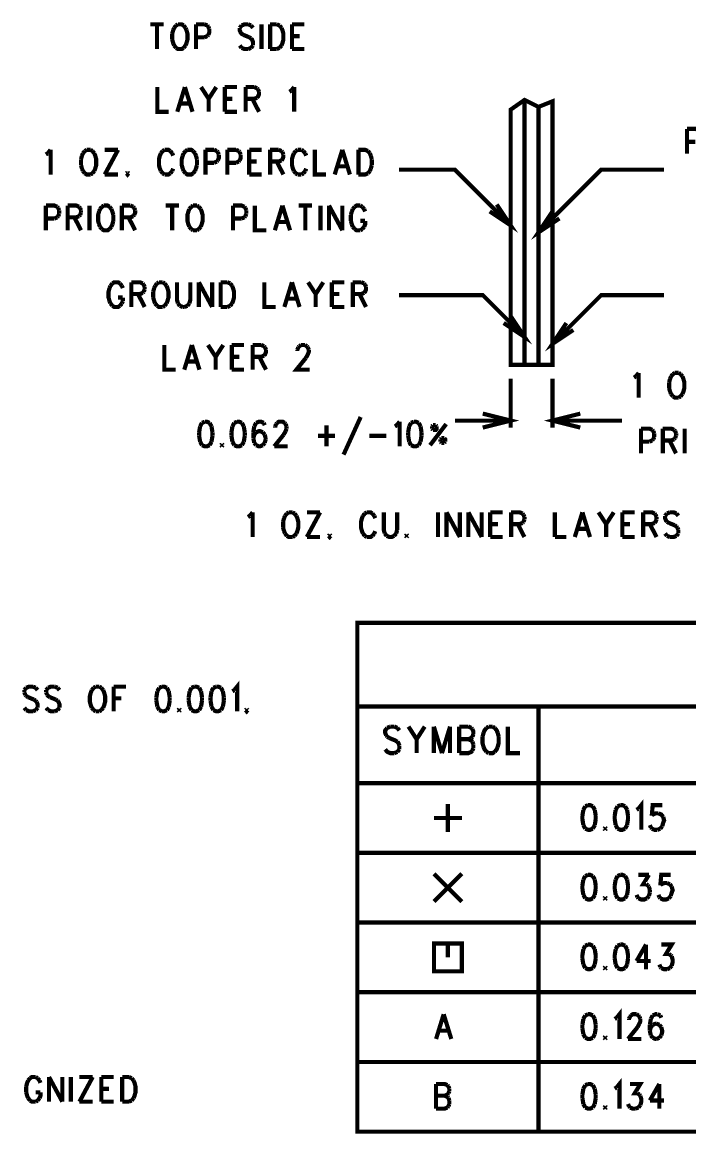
# Model space of a CAD drawing. Extents: x 7.3 to 17.03, y 4.75 to 9.82.
# Drawn here: x 12.173 to 14.568, y 5.292 to 9.279 of the extents above; entities that cross this region are included whole.
import ezdxf

# ---------------------------------------------------------------- set-up
doc = ezdxf.new("R2010")
doc.units = 0
doc.layers.add('DD_PHO', color=6, linetype='CONTINUOUS')

msp = doc.modelspace()

# ---------------------------------------------------------------- linework, layer by layer
at = {"layer": 'DD_PHO', "const_width": 0.015}
for points in [[(12.6325, 9.27109), (12.68022, 9.27109)], [(12.65636, 9.27109), (12.65636, 9.1825)], [(12.71431, 9.25), (12.7109, 9.23734)], [(12.71772, 9.25843), (12.71431, 9.25)], [(12.72454, 9.26687), (12.71772, 9.25843)], [(12.73136, 9.27109), (12.72454, 9.26687)], [(12.75181, 9.26687), (12.745, 9.27109), (12.73136, 9.27109)], [(12.75863, 9.25843), (12.75181, 9.26687)], [(12.76204, 9.25), (12.75863, 9.25843)], [(12.76204, 9.20359), (12.76545, 9.21625), (12.76545, 9.23734), (12.76204, 9.25)], [(12.79613, 9.27109), (12.79613, 9.1825)], [(12.79613, 9.27109), (12.82681, 9.27109)], [(12.82681, 9.27109), (12.83704, 9.26687)], [(12.83704, 9.26687), (12.84045, 9.26265)], [(12.84045, 9.26265), (12.84386, 9.25421)], [(12.84386, 9.25421), (12.84386, 9.24156), (12.84045, 9.23312)], [(12.95977, 9.26687), (12.95295, 9.25843)], [(12.95295, 9.25843), (12.95295, 9.25), (12.95636, 9.24156), (12.95977, 9.23734), (12.96659, 9.23312)], [(12.98363, 9.27109), (12.97, 9.27109), (12.95977, 9.26687)], [(12.99386, 9.26687), (12.98363, 9.27109)], [(13.00068, 9.25843), (12.99386, 9.26687)], [(13.03136, 9.27109), (13.03136, 9.1825)], [(13.06204, 9.27109), (13.06204, 9.1825)], [(13.06204, 9.27109), (13.0859, 9.27109)], [(13.0859, 9.27109), (13.09613, 9.26687)], [(13.09613, 9.26687), (13.10295, 9.25843)], [(13.10295, 9.25843), (13.10636, 9.25), (13.10977, 9.23734), (13.10977, 9.21625), (13.10636, 9.20359), (13.10295, 9.19515)], [(13.14045, 9.27109), (13.14045, 9.1825)], [(13.14045, 9.27109), (13.18477, 9.27109)], [(12.7109, 9.23734), (12.7109, 9.21625)], [(12.7109, 9.21625), (12.71431, 9.20359)], [(12.71431, 9.20359), (12.71772, 9.19515)], [(12.75863, 9.19515), (12.76204, 9.20359)], [(12.82681, 9.22468), (12.79613, 9.22468)], [(12.83704, 9.2289), (12.82681, 9.22468)], [(12.84045, 9.23312), (12.83704, 9.2289)], [(12.96659, 9.23312), (12.98704, 9.22468)], [(12.98704, 9.22468), (12.99386, 9.22046)], [(12.99386, 9.22046), (12.99727, 9.21625), (13.00068, 9.20781), (13.00068, 9.19515)], [(13.14045, 9.2289), (13.16772, 9.2289)], [(12.71772, 9.19515), (12.72454, 9.18671)], [(12.72454, 9.18671), (12.73136, 9.1825), (12.745, 9.1825), (12.75181, 9.18671)], [(12.75181, 9.18671), (12.75863, 9.19515)], [(12.95977, 9.18671), (12.95295, 9.19515)], [(12.98363, 9.1825), (12.97, 9.1825), (12.95977, 9.18671)], [(12.99386, 9.18671), (12.98363, 9.1825)], [(13.00068, 9.19515), (12.99386, 9.18671)], [(13.0859, 9.1825), (13.06204, 9.1825)], [(13.09613, 9.18671), (13.0859, 9.1825)], [(13.10295, 9.19515), (13.09613, 9.18671)], [(13.14045, 9.1825), (13.18477, 9.1825)], [(12.6575, 9.04609), (12.6575, 8.9575), (12.6984, 8.9575)], [(12.75636, 9.04609), (12.72909, 8.9575)], [(12.75636, 9.04609), (12.78363, 8.9575)], [(12.81431, 9.04609), (12.84159, 9.0039)], [(12.86886, 9.04609), (12.84159, 9.0039)], [(12.89954, 9.04609), (12.89954, 8.9575)], [(12.89954, 9.04609), (12.94386, 9.04609)], [(12.97454, 9.04609), (12.97454, 8.9575)], [(12.97454, 9.04609), (13.00522, 9.04609)], [(13.00522, 9.04609), (13.01545, 9.04187)], [(13.01545, 9.04187), (13.01886, 9.03765)], [(13.13818, 9.03343), (13.1484, 9.04609)], [(13.1484, 9.04609), (13.1484, 8.9575)], [(12.84159, 9.0039), (12.84159, 8.9575)], [(12.89954, 9.0039), (12.92681, 9.0039)], [(13.00522, 9.0039), (12.97454, 9.0039)], [(12.9984, 9.0039), (13.02227, 8.9575)], [(13.01545, 9.00812), (13.00522, 9.0039)], [(13.02227, 9.02921), (13.02227, 9.02078), (13.01886, 9.01234), (13.01545, 9.00812)], [(13.01886, 9.03765), (13.02227, 9.02921)], [(13.13136, 9.02921), (13.13818, 9.03343)], [(13.925, 8.05), (13.925, 8.965), (13.975, 9), (14.025, 8.975), (14.075, 8.995), (14.075, 8.05), (13.925, 8.05)], [(12.73931, 8.98703), (12.7734, 8.98703)], [(13.975, 9), (13.975, 8.05)], [(14.025, 8.975), (14.025, 8.05)], [(12.89954, 8.9575), (12.94386, 8.9575)], [(14.5575, 8.89609), (14.5575, 8.8075)], [(14.5575, 8.89609), (14.58818, 8.89609), (14.5984, 8.89187)], [(14.58818, 8.84968), (14.5575, 8.84968)], [(12.2575, 8.80421), (12.26431, 8.80843)], [(12.26431, 8.80843), (12.27454, 8.82109)], [(12.27454, 8.82109), (12.27454, 8.7325)], [(12.39045, 8.80843), (12.38704, 8.8)], [(12.39727, 8.81687), (12.39045, 8.80843)], [(12.40409, 8.82109), (12.39727, 8.81687)], [(12.41772, 8.82109), (12.40409, 8.82109)], [(12.42454, 8.81687), (12.41772, 8.82109)], [(12.43136, 8.80843), (12.42454, 8.81687)], [(12.43136, 8.74515), (12.43477, 8.75359), (12.43818, 8.76625), (12.43818, 8.78734), (12.43477, 8.8), (12.43136, 8.80843)], [(12.51659, 8.82109), (12.46886, 8.7325)], [(12.46886, 8.82109), (12.51659, 8.82109)], [(12.67, 8.80843), (12.66659, 8.8), (12.66318, 8.78734), (12.66318, 8.76625), (12.66659, 8.75359), (12.67, 8.74515)], [(12.67681, 8.81687), (12.67, 8.80843)], [(12.68363, 8.82109), (12.67681, 8.81687)], [(12.70409, 8.81687), (12.69727, 8.82109), (12.68363, 8.82109)], [(12.7109, 8.80843), (12.70409, 8.81687)], [(12.71431, 8.8), (12.7109, 8.80843)], [(12.75181, 8.80843), (12.7484, 8.8)], [(12.75863, 8.81687), (12.75181, 8.80843)], [(12.76545, 8.82109), (12.75863, 8.81687)], [(12.7859, 8.81687), (12.77909, 8.82109), (12.76545, 8.82109)], [(12.79272, 8.80843), (12.7859, 8.81687)], [(12.79613, 8.8), (12.79272, 8.80843)], [(12.83022, 8.82109), (12.83022, 8.7325)], [(12.83022, 8.82109), (12.8609, 8.82109)], [(12.8609, 8.82109), (12.87113, 8.81687)], [(12.87113, 8.81687), (12.87454, 8.81265)], [(12.87454, 8.81265), (12.87795, 8.80421)], [(12.87795, 8.80421), (12.87795, 8.79156), (12.87454, 8.78312)], [(12.90863, 8.82109), (12.90863, 8.7325)], [(12.90863, 8.82109), (12.93931, 8.82109)], [(12.93931, 8.82109), (12.94954, 8.81687)], [(12.94954, 8.81687), (12.95295, 8.81265)], [(12.95295, 8.81265), (12.95636, 8.80421)], [(12.95636, 8.80421), (12.95636, 8.79156), (12.95295, 8.78312)], [(12.98704, 8.82109), (12.98704, 8.7325)], [(12.98704, 8.82109), (13.03136, 8.82109)], [(13.06204, 8.82109), (13.06204, 8.7325)], [(13.06204, 8.82109), (13.09272, 8.82109)], [(13.09272, 8.82109), (13.10295, 8.81687)], [(13.10295, 8.81687), (13.10636, 8.81265)], [(13.10977, 8.80421), (13.10977, 8.79578), (13.10636, 8.78734), (13.10295, 8.78312)], [(13.10636, 8.81265), (13.10977, 8.80421)], [(13.14727, 8.80843), (13.14386, 8.8), (13.14045, 8.78734), (13.14045, 8.76625), (13.14386, 8.75359), (13.14727, 8.74515)], [(13.15409, 8.81687), (13.14727, 8.80843)], [(13.1609, 8.82109), (13.15409, 8.81687)], [(13.17454, 8.82109), (13.1609, 8.82109)], [(13.18136, 8.81687), (13.17454, 8.82109)], [(13.18818, 8.80843), (13.18136, 8.81687)], [(13.19159, 8.8), (13.18818, 8.80843)], [(13.22227, 8.82109), (13.22227, 8.7325), (13.26318, 8.7325)], [(13.32113, 8.82109), (13.29386, 8.7325)], [(13.32113, 8.82109), (13.3484, 8.7325)], [(13.37909, 8.82109), (13.37909, 8.7325)], [(13.37909, 8.82109), (13.40295, 8.82109), (13.41318, 8.81687)], [(13.41318, 8.81687), (13.42, 8.80843)], [(13.42, 8.80843), (13.4234, 8.8)], [(12.38704, 8.8), (12.38363, 8.78734)], [(12.38363, 8.78734), (12.38363, 8.76625)], [(12.38363, 8.76625), (12.38704, 8.75359)], [(12.7484, 8.8), (12.745, 8.78734), (12.745, 8.76625), (12.7484, 8.75359)], [(12.79954, 8.78734), (12.79613, 8.8)], [(12.79613, 8.75359), (12.79954, 8.76625)], [(12.79954, 8.76625), (12.79954, 8.78734)], [(12.8609, 8.77468), (12.83022, 8.77468)], [(12.87113, 8.7789), (12.8609, 8.77468)], [(12.87454, 8.78312), (12.87113, 8.7789)], [(12.93931, 8.77468), (12.90863, 8.77468)], [(12.94954, 8.7789), (12.93931, 8.77468)], [(12.95295, 8.78312), (12.94954, 8.7789)], [(12.98704, 8.7789), (13.01431, 8.7789)], [(13.09272, 8.7789), (13.06204, 8.7789)], [(13.0859, 8.7789), (13.10977, 8.7325)], [(13.10295, 8.78312), (13.09272, 8.7789)], [(13.30409, 8.76203), (13.33818, 8.76203)], [(13.4234, 8.8), (13.42681, 8.78734)], [(13.42681, 8.76625), (13.4234, 8.75359)], [(13.42681, 8.78734), (13.42681, 8.76625)], [(12.38704, 8.75359), (12.39045, 8.74515)], [(12.39045, 8.74515), (12.39727, 8.73671)], [(12.39727, 8.73671), (12.40409, 8.7325), (12.41772, 8.7325)], [(12.41772, 8.7325), (12.42454, 8.73671)], [(12.42454, 8.73671), (12.43136, 8.74515)], [(12.46886, 8.7325), (12.51659, 8.7325)], [(12.55068, 8.74093), (12.54727, 8.73671)], [(12.54727, 8.73671), (12.55068, 8.7325), (12.55409, 8.73671)], [(12.55409, 8.73671), (12.55068, 8.74093)], [(12.67, 8.74515), (12.67681, 8.73671)], [(12.67681, 8.73671), (12.68363, 8.7325)], [(12.68363, 8.7325), (12.69727, 8.7325), (12.70409, 8.73671)], [(12.70409, 8.73671), (12.7109, 8.74515)], [(12.7109, 8.74515), (12.71431, 8.75359)], [(12.7484, 8.75359), (12.75181, 8.74515)], [(12.75181, 8.74515), (12.75863, 8.73671)], [(12.75863, 8.73671), (12.76545, 8.7325), (12.77909, 8.7325), (12.7859, 8.73671)], [(12.7859, 8.73671), (12.79272, 8.74515)], [(12.79272, 8.74515), (12.79613, 8.75359)], [(12.98704, 8.7325), (13.03136, 8.7325)], [(13.14727, 8.74515), (13.15409, 8.73671)], [(13.15409, 8.73671), (13.1609, 8.7325)], [(13.1609, 8.7325), (13.17454, 8.7325)], [(13.17454, 8.7325), (13.18136, 8.73671)], [(13.18136, 8.73671), (13.18818, 8.74515)], [(13.18818, 8.74515), (13.19159, 8.75359)], [(13.41318, 8.73671), (13.40295, 8.7325), (13.37909, 8.7325)], [(13.42, 8.74515), (13.41318, 8.73671)], [(13.4234, 8.75359), (13.42, 8.74515)], [(13.525, 8.75), (13.725, 8.75), (13.925, 8.55)], [(14.475, 8.75), (14.25, 8.75), (14.025, 8.525)], [(12.2575, 8.62109), (12.2575, 8.5325)], [(12.2575, 8.62109), (12.28818, 8.62109), (12.2984, 8.61687)], [(12.2984, 8.61687), (12.30181, 8.61265)], [(12.30181, 8.61265), (12.30522, 8.60421)], [(12.30522, 8.60421), (12.30522, 8.59156)], [(12.3359, 8.62109), (12.3359, 8.5325)], [(12.3359, 8.62109), (12.36659, 8.62109), (12.37681, 8.61687)], [(12.37681, 8.61687), (12.38022, 8.61265)], [(12.38022, 8.61265), (12.38363, 8.60421)], [(12.38363, 8.60421), (12.38363, 8.59578)], [(12.41431, 8.62109), (12.41431, 8.5325)], [(12.45181, 8.60843), (12.4484, 8.6)], [(12.45863, 8.61687), (12.45181, 8.60843)], [(12.46545, 8.62109), (12.45863, 8.61687)], [(12.4859, 8.61687), (12.47909, 8.62109), (12.46545, 8.62109)], [(12.49272, 8.60843), (12.4859, 8.61687)], [(12.49613, 8.6), (12.49272, 8.60843)], [(12.53022, 8.62109), (12.53022, 8.5325)], [(12.53022, 8.62109), (12.5609, 8.62109)], [(12.5609, 8.62109), (12.57113, 8.61687)], [(12.57113, 8.61687), (12.57454, 8.61265)], [(12.57454, 8.61265), (12.57795, 8.60421)], [(12.57795, 8.60421), (12.57795, 8.59578), (12.57454, 8.58734)], [(12.68704, 8.62109), (12.73477, 8.62109)], [(12.7109, 8.62109), (12.7109, 8.5325)], [(12.77227, 8.60843), (12.76886, 8.6), (12.76545, 8.58734), (12.76545, 8.56625), (12.76886, 8.55359), (12.77227, 8.54515)], [(12.77909, 8.61687), (12.77227, 8.60843)], [(12.7859, 8.62109), (12.77909, 8.61687)], [(12.79954, 8.62109), (12.7859, 8.62109)], [(12.80636, 8.61687), (12.79954, 8.62109)], [(12.81318, 8.60843), (12.80636, 8.61687)], [(12.81318, 8.54515), (12.81659, 8.55359), (12.82, 8.56625), (12.82, 8.58734), (12.81659, 8.6), (12.81318, 8.60843)], [(12.92909, 8.62109), (12.92909, 8.5325)], [(12.92909, 8.62109), (12.95977, 8.62109), (12.97, 8.61687)], [(12.97, 8.61687), (12.9734, 8.61265)], [(12.9734, 8.61265), (12.97681, 8.60421)], [(12.97681, 8.60421), (12.97681, 8.59156)], [(13.0075, 8.62109), (13.0075, 8.5325), (13.0484, 8.5325)], [(13.10636, 8.62109), (13.07909, 8.5325)], [(13.10636, 8.62109), (13.13363, 8.5325)], [(13.16431, 8.62109), (13.21204, 8.62109)], [(13.18818, 8.62109), (13.18818, 8.5325)], [(13.24272, 8.62109), (13.24272, 8.5325)], [(13.2734, 8.62109), (13.2734, 8.5325)], [(13.2734, 8.62109), (13.32113, 8.5325)], [(13.32113, 8.62109), (13.32113, 8.5325)], [(13.35863, 8.60843), (13.35522, 8.6)], [(13.36545, 8.61687), (13.35863, 8.60843)], [(13.3859, 8.62109), (13.37227, 8.62109), (13.36545, 8.61687)], [(13.39272, 8.61687), (13.3859, 8.62109)], [(13.39954, 8.60843), (13.39272, 8.61687)], [(13.40295, 8.6), (13.39954, 8.60843)], [(13.875, 8.625), (13.925, 8.55), (13.85, 8.6)], [(12.28818, 8.57468), (12.2575, 8.57468)], [(12.2984, 8.5789), (12.28818, 8.57468)], [(12.30181, 8.58312), (12.2984, 8.5789)], [(12.30522, 8.59156), (12.30181, 8.58312)], [(12.36659, 8.5789), (12.3359, 8.5789)], [(12.35977, 8.5789), (12.38363, 8.5325)], [(12.37681, 8.58312), (12.36659, 8.5789)], [(12.38022, 8.58734), (12.37681, 8.58312)], [(12.38363, 8.59578), (12.38022, 8.58734)], [(12.4484, 8.6), (12.445, 8.58734), (12.445, 8.56625), (12.4484, 8.55359)], [(12.49954, 8.58734), (12.49613, 8.6)], [(12.49613, 8.55359), (12.49954, 8.56625)], [(12.49954, 8.56625), (12.49954, 8.58734)], [(12.5609, 8.5789), (12.53022, 8.5789)], [(12.55409, 8.5789), (12.57795, 8.5325)], [(12.57113, 8.58312), (12.5609, 8.5789)], [(12.57454, 8.58734), (12.57113, 8.58312)], [(12.95977, 8.57468), (12.92909, 8.57468)], [(12.97, 8.5789), (12.95977, 8.57468)], [(12.9734, 8.58312), (12.97, 8.5789)], [(12.97681, 8.59156), (12.9734, 8.58312)], [(13.35522, 8.6), (13.35181, 8.58734)], [(13.35181, 8.58734), (13.35181, 8.56625)], [(13.35181, 8.56625), (13.35522, 8.55359)], [(13.3859, 8.56625), (13.40295, 8.56625)], [(13.39954, 8.54515), (13.40295, 8.55359), (13.40295, 8.56625)], [(14.075, 8.6), (14.025, 8.525), (14.1, 8.575)], [(12.4484, 8.55359), (12.45181, 8.54515)], [(12.45181, 8.54515), (12.45863, 8.53671)], [(12.45863, 8.53671), (12.46545, 8.5325), (12.47909, 8.5325), (12.4859, 8.53671)], [(12.4859, 8.53671), (12.49272, 8.54515)], [(12.49272, 8.54515), (12.49613, 8.55359)], [(12.77227, 8.54515), (12.77909, 8.53671)], [(12.77909, 8.53671), (12.7859, 8.5325)], [(12.7859, 8.5325), (12.79954, 8.5325)], [(12.79954, 8.5325), (12.80636, 8.53671)], [(12.80636, 8.53671), (12.81318, 8.54515)], [(13.08931, 8.56203), (13.1234, 8.56203)], [(13.35522, 8.55359), (13.35863, 8.54515)], [(13.35863, 8.54515), (13.36545, 8.53671)], [(13.36545, 8.53671), (13.37227, 8.5325), (13.3859, 8.5325)], [(13.3859, 8.5325), (13.39272, 8.53671)], [(13.39272, 8.53671), (13.39954, 8.54515)], [(12.4859, 8.325), (12.4825, 8.31234), (12.4825, 8.29125), (12.4859, 8.27859)], [(12.48931, 8.33343), (12.4859, 8.325)], [(12.49613, 8.34187), (12.48931, 8.33343)], [(12.5234, 8.34187), (12.51659, 8.34609), (12.50295, 8.34609), (12.49613, 8.34187)], [(12.53022, 8.33343), (12.5234, 8.34187)], [(12.53363, 8.325), (12.53022, 8.33343)], [(12.56431, 8.34609), (12.56431, 8.2575)], [(12.56431, 8.34609), (12.595, 8.34609), (12.60522, 8.34187)], [(12.60522, 8.34187), (12.60863, 8.33765)], [(12.60863, 8.33765), (12.61204, 8.32921)], [(12.61204, 8.32921), (12.61204, 8.32078)], [(12.64613, 8.325), (12.64272, 8.31234)], [(12.64954, 8.33343), (12.64613, 8.325)], [(12.65636, 8.34187), (12.64954, 8.33343)], [(12.66318, 8.34609), (12.65636, 8.34187)], [(12.67681, 8.34609), (12.66318, 8.34609)], [(12.68363, 8.34187), (12.67681, 8.34609)], [(12.69045, 8.33343), (12.68363, 8.34187)], [(12.69045, 8.27015), (12.69386, 8.27859), (12.69727, 8.29125), (12.69727, 8.31234), (12.69386, 8.325), (12.69045, 8.33343)], [(12.72795, 8.34609), (12.72795, 8.28281), (12.73136, 8.27015)], [(12.77227, 8.27015), (12.77568, 8.28281), (12.77568, 8.34609)], [(12.80636, 8.34609), (12.80636, 8.2575)], [(12.80636, 8.34609), (12.85409, 8.2575)], [(12.85409, 8.34609), (12.85409, 8.2575)], [(12.88477, 8.34609), (12.88477, 8.2575)], [(12.88477, 8.34609), (12.90863, 8.34609)], [(12.90863, 8.34609), (12.91886, 8.34187)], [(12.91886, 8.34187), (12.92568, 8.33343)], [(12.92568, 8.33343), (12.92909, 8.325), (12.9325, 8.31234), (12.9325, 8.29125), (12.92909, 8.27859), (12.92568, 8.27015)], [(13.04159, 8.34609), (13.04159, 8.2575), (13.0825, 8.2575)], [(13.14045, 8.34609), (13.11318, 8.2575)], [(13.14045, 8.34609), (13.16772, 8.2575)], [(13.1984, 8.34609), (13.22568, 8.3039)], [(13.25295, 8.34609), (13.22568, 8.3039)], [(13.28363, 8.34609), (13.28363, 8.2575)], [(13.28363, 8.34609), (13.32795, 8.34609)], [(13.35863, 8.34609), (13.35863, 8.2575)], [(13.35863, 8.34609), (13.38931, 8.34609)], [(13.38931, 8.34609), (13.39954, 8.34187)], [(13.39954, 8.34187), (13.40295, 8.33765)], [(13.40636, 8.32921), (13.40636, 8.32078), (13.40295, 8.31234), (13.39954, 8.30812)], [(13.40295, 8.33765), (13.40636, 8.32921)], [(12.51659, 8.29125), (12.53363, 8.29125)], [(12.53363, 8.27859), (12.53363, 8.29125)], [(12.595, 8.3039), (12.56431, 8.3039)], [(12.58818, 8.3039), (12.61204, 8.2575)], [(12.60522, 8.30812), (12.595, 8.3039)], [(12.60863, 8.31234), (12.60522, 8.30812)], [(12.61204, 8.32078), (12.60863, 8.31234)], [(12.64272, 8.31234), (12.64272, 8.29125)], [(12.64272, 8.29125), (12.64613, 8.27859)], [(13.1234, 8.28703), (13.1575, 8.28703)], [(13.22568, 8.3039), (13.22568, 8.2575)], [(13.28363, 8.3039), (13.3109, 8.3039)], [(13.38931, 8.3039), (13.35863, 8.3039)], [(13.3825, 8.3039), (13.40636, 8.2575)], [(13.39954, 8.30812), (13.38931, 8.3039)], [(13.975, 8.15), (13.825, 8.3), (13.525, 8.3)], [(14.075, 8.125), (14.25, 8.3), (14.475, 8.3)], [(12.4859, 8.27859), (12.48931, 8.27015)], [(12.48931, 8.27015), (12.49613, 8.26171)], [(12.49613, 8.26171), (12.50295, 8.2575), (12.51659, 8.2575), (12.5234, 8.26171)], [(12.5234, 8.26171), (12.53022, 8.27015)], [(12.53022, 8.27015), (12.53363, 8.27859)], [(12.64613, 8.27859), (12.64954, 8.27015)], [(12.64954, 8.27015), (12.65636, 8.26171)], [(12.65636, 8.26171), (12.66318, 8.2575), (12.67681, 8.2575)], [(12.67681, 8.2575), (12.68363, 8.26171)], [(12.68363, 8.26171), (12.69045, 8.27015)], [(12.73136, 8.27015), (12.73818, 8.26171)], [(12.73818, 8.26171), (12.7484, 8.2575)], [(12.7484, 8.2575), (12.75522, 8.2575)], [(12.75522, 8.2575), (12.76545, 8.26171)], [(12.76545, 8.26171), (12.77227, 8.27015)], [(12.90863, 8.2575), (12.88477, 8.2575)], [(12.91886, 8.26171), (12.90863, 8.2575)], [(12.92568, 8.27015), (12.91886, 8.26171)], [(13.28363, 8.2575), (13.32795, 8.2575)], [(13.925, 8.225), (13.975, 8.15), (13.9, 8.2)], [(14.125, 8.2), (14.075, 8.125), (14.15, 8.175)], [(12.6825, 8.12109), (12.6825, 8.0325), (12.7234, 8.0325)], [(12.78136, 8.12109), (12.75409, 8.0325)], [(12.78136, 8.12109), (12.80863, 8.0325)], [(12.83931, 8.12109), (12.86659, 8.0789)], [(12.89386, 8.12109), (12.86659, 8.0789)], [(12.92454, 8.12109), (12.92454, 8.0325)], [(12.92454, 8.12109), (12.96886, 8.12109)], [(12.99954, 8.12109), (12.99954, 8.0325)], [(12.99954, 8.12109), (13.03022, 8.12109)], [(13.03022, 8.12109), (13.04045, 8.11687)], [(13.04045, 8.11687), (13.04386, 8.11265)], [(13.04727, 8.10421), (13.04727, 8.09578), (13.04386, 8.08734), (13.04045, 8.08312)], [(13.04386, 8.11265), (13.04727, 8.10421)], [(13.15977, 8.10421), (13.16318, 8.11265)], [(13.15977, 8.1), (13.15977, 8.10421)], [(13.16318, 8.11265), (13.16659, 8.11687)], [(13.16659, 8.11687), (13.1734, 8.12109)], [(13.1734, 8.12109), (13.18704, 8.12109)], [(13.18704, 8.12109), (13.19386, 8.11687)], [(13.20068, 8.10421), (13.20068, 8.09578), (13.19727, 8.08734), (13.19045, 8.07468)], [(13.19386, 8.11687), (13.19727, 8.11265)], [(13.19727, 8.11265), (13.20068, 8.10421)], [(12.76431, 8.06203), (12.7984, 8.06203)], [(12.86659, 8.0789), (12.86659, 8.0325)], [(12.92454, 8.0789), (12.95181, 8.0789)], [(13.03022, 8.0789), (12.99954, 8.0789)], [(13.0234, 8.0789), (13.04727, 8.0325)], [(13.04045, 8.08312), (13.03022, 8.0789)], [(13.19045, 8.07468), (13.15636, 8.0325), (13.20409, 8.0325)], [(12.92454, 8.0325), (12.96886, 8.0325)], [(14.3675, 8.00421), (14.37431, 8.00843)], [(14.37431, 8.00843), (14.38454, 8.02109)], [(14.38454, 8.02109), (14.38454, 7.9325)], [(14.50045, 8.00843), (14.49704, 8)], [(14.50727, 8.01687), (14.50045, 8.00843)], [(14.51409, 8.02109), (14.50727, 8.01687)], [(14.52772, 8.02109), (14.51409, 8.02109)], [(14.53454, 8.01687), (14.52772, 8.02109)], [(14.54136, 8.00843), (14.53454, 8.01687)], [(14.54136, 7.94515), (14.54477, 7.95359), (14.54818, 7.96625), (14.54818, 7.98734), (14.54477, 8), (14.54136, 8.00843)], [(13.925, 8), (13.925, 7.825)], [(14.075, 8), (14.075, 7.825)], [(14.49704, 8), (14.49363, 7.98734)], [(14.49363, 7.98734), (14.49363, 7.96625)], [(14.49363, 7.96625), (14.49704, 7.95359)], [(14.49704, 7.95359), (14.50045, 7.94515)], [(14.50045, 7.94515), (14.50727, 7.93671)], [(14.50727, 7.93671), (14.51409, 7.9325), (14.52772, 7.9325)], [(14.52772, 7.9325), (14.53454, 7.93671)], [(14.53454, 7.93671), (14.54136, 7.94515)], [(12.82795, 7.84609), (12.81772, 7.84187)], [(12.845, 7.84187), (12.83477, 7.84609), (12.82795, 7.84609)], [(12.94386, 7.84609), (12.93363, 7.84187)], [(12.9609, 7.84187), (12.95068, 7.84609), (12.94386, 7.84609)], [(13.03931, 7.84187), (13.02909, 7.84609), (13.02227, 7.84609), (13.01204, 7.84187)], [(13.08704, 7.84187), (13.09386, 7.84609), (13.1075, 7.84609), (13.11431, 7.84187)], [(13.38704, 7.86296), (13.32568, 7.72796)], [(13.51659, 7.83343), (13.52681, 7.84609)], [(13.52681, 7.84609), (13.52681, 7.7575)], [(13.57795, 7.84609), (13.56772, 7.84187)], [(13.595, 7.84187), (13.58477, 7.84609), (13.57795, 7.84609)], [(13.925, 7.85), (13.725, 7.85)], [(13.825, 7.875), (13.925, 7.85), (13.825, 7.825)], [(14.175, 7.825), (14.075, 7.85), (14.175, 7.875)], [(14.075, 7.85), (14.325, 7.85)], [(12.8109, 7.82921), (12.8075, 7.80812)], [(12.8075, 7.80812), (12.8075, 7.79546)], [(12.81772, 7.84187), (12.8109, 7.82921)], [(12.85181, 7.82921), (12.845, 7.84187)], [(12.85522, 7.80812), (12.85181, 7.82921)], [(12.85522, 7.79546), (12.85522, 7.80812)], [(12.92681, 7.82921), (12.9234, 7.80812)], [(12.9234, 7.80812), (12.9234, 7.79546)], [(12.93363, 7.84187), (12.92681, 7.82921)], [(12.96772, 7.82921), (12.9609, 7.84187)], [(12.97113, 7.80812), (12.96772, 7.82921)], [(12.97113, 7.79546), (12.97113, 7.80812)], [(13.00522, 7.82921), (13.00181, 7.80812)], [(13.00181, 7.80812), (13.00181, 7.78703)], [(13.01204, 7.84187), (13.00522, 7.82921)], [(13.01204, 7.80812), (13.00522, 7.79968)], [(13.0359, 7.80812), (13.02568, 7.81234), (13.02227, 7.81234), (13.01204, 7.80812)], [(13.04272, 7.79968), (13.0359, 7.80812)], [(13.04272, 7.83343), (13.03931, 7.84187)], [(13.08022, 7.82921), (13.08363, 7.83765)], [(13.08022, 7.825), (13.08022, 7.82921)], [(13.08363, 7.83765), (13.08704, 7.84187)], [(13.11772, 7.81234), (13.1109, 7.79968)], [(13.11431, 7.84187), (13.11772, 7.83765)], [(13.11772, 7.83765), (13.12113, 7.82921)], [(13.12113, 7.82078), (13.11772, 7.81234)], [(13.12113, 7.82921), (13.12113, 7.82078)], [(13.26431, 7.83343), (13.26431, 7.7575)], [(13.50977, 7.82921), (13.51659, 7.83343)], [(13.5609, 7.82921), (13.5575, 7.80812)], [(13.5575, 7.80812), (13.5575, 7.79546)], [(13.56772, 7.84187), (13.5609, 7.82921)], [(13.60181, 7.82921), (13.595, 7.84187)], [(13.60522, 7.80812), (13.60181, 7.82921)], [(13.60522, 7.79546), (13.60522, 7.80812)], [(13.69386, 7.83765), (13.6359, 7.76171)], [(13.64613, 7.83343), (13.64272, 7.82921)], [(13.64272, 7.82921), (13.64272, 7.82078)], [(13.64272, 7.82078), (13.64613, 7.81656)], [(13.65636, 7.83343), (13.64613, 7.83343)], [(13.64613, 7.81656), (13.65636, 7.81656), (13.65977, 7.82078), (13.65977, 7.82921)], [(13.65977, 7.82921), (13.65636, 7.83343)], [(14.3925, 7.82109), (14.3925, 7.7325)], [(14.3925, 7.82109), (14.42318, 7.82109), (14.4334, 7.81687)], [(14.4334, 7.81687), (14.43681, 7.81265)], [(14.43681, 7.81265), (14.44022, 7.80421)], [(14.4709, 7.82109), (14.4709, 7.7325)], [(14.4709, 7.82109), (14.50159, 7.82109), (14.51181, 7.81687)], [(14.51181, 7.81687), (14.51522, 7.81265)], [(14.51522, 7.81265), (14.51863, 7.80421)], [(14.54931, 7.82109), (14.54931, 7.7325)], [(12.8075, 7.79546), (12.8109, 7.77437)], [(12.8109, 7.77437), (12.81772, 7.76171)], [(12.845, 7.76171), (12.85181, 7.77437)], [(12.85181, 7.77437), (12.85522, 7.79546)], [(12.88931, 7.76593), (12.8859, 7.76171)], [(12.89272, 7.76171), (12.88931, 7.76593)], [(12.9234, 7.79546), (12.92681, 7.77437)], [(12.92681, 7.77437), (12.93363, 7.76171)], [(12.9609, 7.76171), (12.96772, 7.77437)], [(12.96772, 7.77437), (12.97113, 7.79546)], [(13.00522, 7.79968), (13.00181, 7.78703)], [(13.00181, 7.78703), (13.00522, 7.77015)], [(13.00522, 7.77015), (13.01204, 7.76171)], [(13.0359, 7.76171), (13.04272, 7.77015)], [(13.04613, 7.78703), (13.04272, 7.79968)], [(13.04272, 7.77015), (13.04613, 7.78281)], [(13.04613, 7.78281), (13.04613, 7.78703)], [(13.1109, 7.79968), (13.07681, 7.7575)], [(13.23363, 7.79546), (13.295, 7.79546)], [(13.41772, 7.79546), (13.47909, 7.79546)], [(13.5575, 7.79546), (13.5609, 7.77437)], [(13.5609, 7.77437), (13.56772, 7.76171)], [(13.595, 7.76171), (13.60181, 7.77437)], [(13.60181, 7.77437), (13.60522, 7.79546)], [(13.67681, 7.78703), (13.6734, 7.78281)], [(13.6734, 7.78281), (13.6734, 7.77437)], [(13.6734, 7.77437), (13.67681, 7.77015)], [(13.68704, 7.78703), (13.67681, 7.78703)], [(13.67681, 7.77015), (13.68704, 7.77015)], [(13.69045, 7.77437), (13.69045, 7.78281), (13.68704, 7.78703)], [(13.68704, 7.77015), (13.69045, 7.77437)], [(14.42318, 7.77468), (14.3925, 7.77468)], [(14.4334, 7.7789), (14.42318, 7.77468)], [(14.43681, 7.78312), (14.4334, 7.7789)], [(14.44022, 7.79156), (14.43681, 7.78312)], [(14.44022, 7.80421), (14.44022, 7.79156)], [(14.50159, 7.7789), (14.4709, 7.7789)], [(14.49477, 7.7789), (14.51863, 7.7325)], [(14.51181, 7.78312), (14.50159, 7.7789)], [(14.51522, 7.78734), (14.51181, 7.78312)], [(14.51863, 7.79578), (14.51522, 7.78734)], [(14.51863, 7.80421), (14.51863, 7.79578)], [(12.81772, 7.76171), (12.82795, 7.7575), (12.83477, 7.7575), (12.845, 7.76171)], [(12.8859, 7.76171), (12.88931, 7.7575)], [(12.88931, 7.7575), (12.89272, 7.76171)], [(12.93363, 7.76171), (12.94386, 7.7575), (12.95068, 7.7575), (12.9609, 7.76171)], [(13.01204, 7.76171), (13.02227, 7.7575), (13.02568, 7.7575), (13.0359, 7.76171)], [(13.07681, 7.7575), (13.12454, 7.7575)], [(13.56772, 7.76171), (13.57795, 7.7575), (13.58477, 7.7575), (13.595, 7.76171)], [(12.9825, 7.50421), (12.98931, 7.50843)], [(12.98931, 7.50843), (12.99954, 7.52109)], [(12.99954, 7.52109), (12.99954, 7.4325)], [(13.11204, 7.5), (13.10863, 7.48734)], [(13.10863, 7.48734), (13.10863, 7.46625)], [(13.11545, 7.50843), (13.11204, 7.5)], [(13.12227, 7.51687), (13.11545, 7.50843)], [(13.12909, 7.52109), (13.12227, 7.51687)], [(13.14272, 7.52109), (13.12909, 7.52109)], [(13.14954, 7.51687), (13.14272, 7.52109)], [(13.15636, 7.50843), (13.14954, 7.51687)], [(13.15636, 7.44515), (13.15977, 7.45359), (13.16318, 7.46625), (13.16318, 7.48734), (13.15977, 7.5), (13.15636, 7.50843)], [(13.24159, 7.52109), (13.19386, 7.4325)], [(13.19386, 7.52109), (13.24159, 7.52109)], [(13.395, 7.50843), (13.39159, 7.5), (13.38818, 7.48734), (13.38818, 7.46625), (13.39159, 7.45359), (13.395, 7.44515)], [(13.40181, 7.51687), (13.395, 7.50843)], [(13.40863, 7.52109), (13.40181, 7.51687)], [(13.42909, 7.51687), (13.42227, 7.52109), (13.40863, 7.52109)], [(13.4359, 7.50843), (13.42909, 7.51687)], [(13.43931, 7.5), (13.4359, 7.50843)], [(13.47, 7.52109), (13.47, 7.45781), (13.4734, 7.44515)], [(13.51772, 7.45781), (13.51772, 7.52109)], [(13.66431, 7.52109), (13.66431, 7.4325)], [(13.695, 7.52109), (13.695, 7.4325)], [(13.695, 7.52109), (13.74272, 7.4325)], [(13.74272, 7.52109), (13.74272, 7.4325)], [(13.7734, 7.52109), (13.7734, 7.4325)], [(13.7734, 7.52109), (13.82113, 7.4325)], [(13.82113, 7.52109), (13.82113, 7.4325)], [(13.85181, 7.52109), (13.85181, 7.4325)], [(13.85181, 7.52109), (13.89613, 7.52109)], [(13.92681, 7.52109), (13.92681, 7.4325)], [(13.92681, 7.52109), (13.9575, 7.52109), (13.96772, 7.51687)], [(13.96772, 7.51687), (13.97113, 7.51265)], [(13.97113, 7.48734), (13.96772, 7.48312)], [(13.97113, 7.51265), (13.97454, 7.50421)], [(13.97454, 7.49578), (13.97113, 7.48734)], [(13.97454, 7.50421), (13.97454, 7.49578)], [(14.08363, 7.52109), (14.08363, 7.4325)], [(14.1825, 7.52109), (14.15522, 7.4325)], [(14.1825, 7.52109), (14.20977, 7.4325)], [(14.24045, 7.52109), (14.26772, 7.4789)], [(14.295, 7.52109), (14.26772, 7.4789)], [(14.32568, 7.52109), (14.32568, 7.4325)], [(14.32568, 7.52109), (14.37, 7.52109)], [(14.40068, 7.52109), (14.40068, 7.4325)], [(14.40068, 7.52109), (14.43136, 7.52109), (14.44159, 7.51687)], [(14.44159, 7.51687), (14.445, 7.51265)], [(14.4484, 7.49578), (14.445, 7.48734), (14.44159, 7.48312)], [(14.445, 7.51265), (14.4484, 7.50421)], [(14.4484, 7.50421), (14.4484, 7.49578)], [(14.4859, 7.51687), (14.47909, 7.50843)], [(14.47909, 7.50843), (14.47909, 7.5), (14.4825, 7.49156), (14.4859, 7.48734)], [(14.49613, 7.52109), (14.4859, 7.51687)], [(14.4859, 7.48734), (14.49272, 7.48312)], [(14.52, 7.51687), (14.50977, 7.52109), (14.49613, 7.52109)], [(14.52681, 7.50843), (14.52, 7.51687)], [(13.10863, 7.46625), (13.11204, 7.45359)], [(13.11204, 7.45359), (13.11545, 7.44515)], [(13.4359, 7.44515), (13.43931, 7.45359)], [(13.51431, 7.44515), (13.51772, 7.45781)], [(13.85181, 7.4789), (13.87909, 7.4789)], [(13.9575, 7.4789), (13.92681, 7.4789)], [(13.95068, 7.4789), (13.97454, 7.4325)], [(13.96772, 7.48312), (13.9575, 7.4789)], [(14.16545, 7.46203), (14.19954, 7.46203)], [(14.26772, 7.4789), (14.26772, 7.4325)], [(14.32568, 7.4789), (14.35295, 7.4789)], [(14.43136, 7.4789), (14.40068, 7.4789)], [(14.42454, 7.4789), (14.4484, 7.4325)], [(14.44159, 7.48312), (14.43136, 7.4789)], [(14.49272, 7.48312), (14.51318, 7.47468)], [(14.51318, 7.47468), (14.52, 7.47046)], [(14.52, 7.47046), (14.5234, 7.46625)], [(14.5234, 7.46625), (14.52681, 7.45781)], [(14.52681, 7.45781), (14.52681, 7.44515)], [(13.11545, 7.44515), (13.12227, 7.43671)], [(13.12227, 7.43671), (13.12909, 7.4325), (13.14272, 7.4325)], [(13.14272, 7.4325), (13.14954, 7.43671)], [(13.14954, 7.43671), (13.15636, 7.44515)], [(13.19386, 7.4325), (13.24159, 7.4325)], [(13.27568, 7.44093), (13.27227, 7.43671)], [(13.27227, 7.43671), (13.27568, 7.4325), (13.27909, 7.43671)], [(13.27909, 7.43671), (13.27568, 7.44093)], [(13.395, 7.44515), (13.40181, 7.43671)], [(13.40181, 7.43671), (13.40863, 7.4325)], [(13.40863, 7.4325), (13.42227, 7.4325), (13.42909, 7.43671)], [(13.42909, 7.43671), (13.4359, 7.44515)], [(13.4734, 7.44515), (13.48022, 7.43671)], [(13.48022, 7.43671), (13.49045, 7.4325), (13.49727, 7.4325), (13.5075, 7.43671)], [(13.5075, 7.43671), (13.51431, 7.44515)], [(13.55181, 7.44093), (13.5484, 7.43671)], [(13.5484, 7.43671), (13.55181, 7.4325)], [(13.55522, 7.43671), (13.55181, 7.44093)], [(13.55181, 7.4325), (13.55522, 7.43671)], [(13.85181, 7.4325), (13.89613, 7.4325)], [(14.08363, 7.4325), (14.12454, 7.4325)], [(14.32568, 7.4325), (14.37, 7.4325)], [(14.4859, 7.43671), (14.47909, 7.44515)], [(14.49613, 7.4325), (14.4859, 7.43671)], [(14.52, 7.43671), (14.50977, 7.4325), (14.49613, 7.4325)], [(14.52681, 7.44515), (14.52, 7.43671)], [(13.375, 7.125), (13.375, 5.3), (17.025, 5.3), (17.025, 7.125), (13.375, 7.125)], [(12.18704, 6.89187), (12.18022, 6.88343)], [(12.2109, 6.89609), (12.19727, 6.89609), (12.18704, 6.89187)], [(12.22113, 6.89187), (12.2109, 6.89609)], [(12.22795, 6.88343), (12.22113, 6.89187)], [(12.26545, 6.89187), (12.25863, 6.88343)], [(12.28931, 6.89609), (12.27568, 6.89609), (12.26545, 6.89187)], [(12.29954, 6.89187), (12.28931, 6.89609)], [(12.30636, 6.88343), (12.29954, 6.89187)], [(12.42909, 6.89187), (12.42227, 6.88343)], [(12.4359, 6.89609), (12.42909, 6.89187)], [(12.44954, 6.89609), (12.4359, 6.89609)], [(12.45636, 6.89187), (12.44954, 6.89609)], [(12.46318, 6.88343), (12.45636, 6.89187)], [(12.50068, 6.89609), (12.50068, 6.8075)], [(12.50068, 6.89609), (12.545, 6.89609)], [(12.66431, 6.89187), (12.6575, 6.87921)], [(12.67454, 6.89609), (12.66431, 6.89187)], [(12.69159, 6.89187), (12.68136, 6.89609), (12.67454, 6.89609)], [(12.6984, 6.87921), (12.69159, 6.89187)], [(12.78022, 6.89187), (12.7734, 6.87921)], [(12.79045, 6.89609), (12.78022, 6.89187)], [(12.8075, 6.89187), (12.79727, 6.89609), (12.79045, 6.89609)], [(12.81431, 6.87921), (12.8075, 6.89187)], [(12.85863, 6.89187), (12.85181, 6.87921)], [(12.86886, 6.89609), (12.85863, 6.89187)], [(12.8859, 6.89187), (12.87568, 6.89609), (12.86886, 6.89609)], [(12.89272, 6.87921), (12.8859, 6.89187)], [(12.93363, 6.88343), (12.94386, 6.89609), (12.94386, 6.8075)], [(12.18022, 6.88343), (12.18022, 6.875)], [(12.18022, 6.875), (12.18363, 6.86656)], [(12.18363, 6.86656), (12.18704, 6.86234)], [(12.18704, 6.86234), (12.19386, 6.85812)], [(12.19386, 6.85812), (12.21431, 6.84968)], [(12.21431, 6.84968), (12.22113, 6.84546)], [(12.25863, 6.88343), (12.25863, 6.875)], [(12.25863, 6.875), (12.26204, 6.86656)], [(12.26204, 6.86656), (12.26545, 6.86234), (12.27227, 6.85812)], [(12.27227, 6.85812), (12.29272, 6.84968)], [(12.29272, 6.84968), (12.29954, 6.84546)], [(12.42227, 6.88343), (12.41886, 6.875), (12.41545, 6.86234), (12.41545, 6.84125), (12.41886, 6.82859), (12.42227, 6.82015)], [(12.46318, 6.82015), (12.46659, 6.82859), (12.47, 6.84125), (12.47, 6.86234), (12.46659, 6.875), (12.46318, 6.88343)], [(12.50068, 6.8539), (12.52795, 6.8539)], [(12.6575, 6.87921), (12.65409, 6.85812)], [(12.65409, 6.85812), (12.65409, 6.84546)], [(12.70181, 6.85812), (12.6984, 6.87921)], [(12.70181, 6.84546), (12.70181, 6.85812)], [(12.7734, 6.87921), (12.77, 6.85812)], [(12.77, 6.85812), (12.77, 6.84546)], [(12.81772, 6.85812), (12.81431, 6.87921)], [(12.81772, 6.84546), (12.81772, 6.85812)], [(12.85181, 6.87921), (12.8484, 6.85812)], [(12.8484, 6.85812), (12.8484, 6.84546)], [(12.89613, 6.85812), (12.89272, 6.87921)], [(12.89613, 6.84546), (12.89613, 6.85812)], [(12.92681, 6.87921), (12.93363, 6.88343)], [(12.18704, 6.81171), (12.18022, 6.82015)], [(12.2109, 6.8075), (12.19727, 6.8075), (12.18704, 6.81171)], [(12.22113, 6.81171), (12.2109, 6.8075)], [(12.22113, 6.84546), (12.22454, 6.84125)], [(12.22795, 6.82015), (12.22113, 6.81171)], [(12.22454, 6.84125), (12.22795, 6.83281), (12.22795, 6.82015)], [(12.26545, 6.81171), (12.25863, 6.82015)], [(12.28931, 6.8075), (12.27568, 6.8075), (12.26545, 6.81171)], [(12.29954, 6.81171), (12.28931, 6.8075)], [(12.29954, 6.84546), (12.30295, 6.84125), (12.30636, 6.83281), (12.30636, 6.82015)], [(12.30636, 6.82015), (12.29954, 6.81171)], [(12.42227, 6.82015), (12.42909, 6.81171)], [(12.42909, 6.81171), (12.4359, 6.8075)], [(12.44954, 6.8075), (12.45636, 6.81171)], [(12.45636, 6.81171), (12.46318, 6.82015)], [(12.65409, 6.84546), (12.6575, 6.82437)], [(12.6575, 6.82437), (12.66431, 6.81171)], [(12.66431, 6.81171), (12.67454, 6.8075)], [(12.67454, 6.8075), (12.68136, 6.8075), (12.69159, 6.81171)], [(12.69159, 6.81171), (12.6984, 6.82437)], [(12.6984, 6.82437), (12.70181, 6.84546)], [(12.7359, 6.81593), (12.7325, 6.81171)], [(12.7325, 6.81171), (12.7359, 6.8075)], [(12.73931, 6.81171), (12.7359, 6.81593)], [(12.7359, 6.8075), (12.73931, 6.81171)], [(12.77, 6.84546), (12.7734, 6.82437)], [(12.7734, 6.82437), (12.78022, 6.81171)], [(12.78022, 6.81171), (12.79045, 6.8075), (12.79727, 6.8075), (12.8075, 6.81171)], [(12.8075, 6.81171), (12.81431, 6.82437)], [(12.81431, 6.82437), (12.81772, 6.84546)], [(12.8484, 6.84546), (12.85181, 6.82437)], [(12.85181, 6.82437), (12.85863, 6.81171)], [(12.85863, 6.81171), (12.86886, 6.8075), (12.87568, 6.8075), (12.8859, 6.81171)], [(12.8859, 6.81171), (12.89272, 6.82437)], [(12.89272, 6.82437), (12.89613, 6.84546)], [(12.97795, 6.81593), (12.97454, 6.81171)], [(12.97454, 6.81171), (12.97795, 6.8075), (12.98136, 6.81171)], [(12.98136, 6.81171), (12.97795, 6.81593)], [(13.375, 6.825), (17.025, 6.825)], [(14.025, 6.825), (14.025, 5.3)], [(12.4359, 6.8075), (12.44954, 6.8075)], [(13.48227, 6.74812), (13.475, 6.73906), (13.475, 6.73), (13.47863, 6.72093)], [(13.49318, 6.75265), (13.48227, 6.74812)], [(13.50772, 6.75265), (13.49318, 6.75265)], [(13.51863, 6.74812), (13.50772, 6.75265)], [(13.5259, 6.73906), (13.51863, 6.74812)], [(13.55863, 6.75265), (13.58772, 6.70734)], [(13.61681, 6.75265), (13.58772, 6.70734)], [(13.64954, 6.75265), (13.64954, 6.6575)], [(13.64954, 6.75265), (13.67863, 6.6575)], [(13.70772, 6.75265), (13.67863, 6.6575)], [(13.70772, 6.75265), (13.70772, 6.6575)], [(13.74045, 6.75265), (13.74045, 6.6575)], [(13.74045, 6.75265), (13.77318, 6.75265)], [(13.77318, 6.75265), (13.78409, 6.74812)], [(13.78409, 6.74812), (13.78772, 6.74359)], [(13.78772, 6.74359), (13.79136, 6.73453), (13.79136, 6.72546)], [(13.82772, 6.73), (13.82409, 6.7164)], [(13.83863, 6.74812), (13.83136, 6.73906), (13.82772, 6.73)], [(13.8459, 6.75265), (13.83863, 6.74812)], [(13.86045, 6.75265), (13.8459, 6.75265)], [(13.86772, 6.74812), (13.86045, 6.75265)], [(13.87863, 6.73), (13.875, 6.73906), (13.86772, 6.74812)], [(13.88227, 6.7164), (13.87863, 6.73)], [(13.915, 6.75265), (13.915, 6.6575), (13.95863, 6.6575)], [(13.47863, 6.72093), (13.48227, 6.7164)], [(13.48227, 6.7164), (13.48954, 6.71187)], [(13.48954, 6.71187), (13.51136, 6.70281), (13.51863, 6.69828)], [(13.51863, 6.69828), (13.52227, 6.69375), (13.5259, 6.68468)], [(13.58772, 6.70734), (13.58772, 6.6575)], [(13.74045, 6.70734), (13.77318, 6.70734), (13.78409, 6.70281), (13.78772, 6.69828)], [(13.78409, 6.71187), (13.77318, 6.70734)], [(13.78772, 6.7164), (13.78409, 6.71187)], [(13.79136, 6.72546), (13.78772, 6.7164)], [(13.78772, 6.69828), (13.79136, 6.68921)], [(13.79136, 6.68921), (13.79136, 6.67562)], [(13.82409, 6.7164), (13.82409, 6.69375), (13.82772, 6.68015)], [(13.87863, 6.68015), (13.88227, 6.69375), (13.88227, 6.7164)], [(13.50772, 6.6575), (13.49318, 6.6575), (13.48227, 6.66203), (13.475, 6.67109)], [(13.51863, 6.66203), (13.50772, 6.6575)], [(13.5259, 6.67109), (13.51863, 6.66203)], [(13.5259, 6.68468), (13.5259, 6.67109)], [(13.78772, 6.66656), (13.78409, 6.66203), (13.77318, 6.6575), (13.74045, 6.6575)], [(13.79136, 6.67562), (13.78772, 6.66656)], [(13.82772, 6.68015), (13.83136, 6.67109), (13.83863, 6.66203)], [(13.83863, 6.66203), (13.8459, 6.6575)], [(13.8459, 6.6575), (13.86045, 6.6575), (13.86772, 6.66203)], [(13.86772, 6.66203), (13.875, 6.67109), (13.87863, 6.68015)], [(17.025, 6.55), (13.375, 6.55)], [(13.7, 6.475), (13.7, 6.375)], [(14.1859, 6.45421), (14.1825, 6.43312)], [(14.19272, 6.46687), (14.1859, 6.45421)], [(14.20295, 6.47109), (14.19272, 6.46687)], [(14.22, 6.46687), (14.20977, 6.47109), (14.20295, 6.47109)], [(14.22681, 6.45421), (14.22, 6.46687)], [(14.23022, 6.43312), (14.22681, 6.45421)], [(14.30181, 6.45421), (14.2984, 6.43312)], [(14.30863, 6.46687), (14.30181, 6.45421)], [(14.31886, 6.47109), (14.30863, 6.46687)], [(14.3359, 6.46687), (14.32568, 6.47109), (14.31886, 6.47109)], [(14.34272, 6.45421), (14.3359, 6.46687)], [(14.34613, 6.43312), (14.34272, 6.45421)], [(14.37681, 6.45421), (14.38363, 6.45843)], [(14.38363, 6.45843), (14.39386, 6.47109), (14.39386, 6.3825)], [(14.46886, 6.47109), (14.43477, 6.47109), (14.43136, 6.43312)], [(13.65, 6.425), (13.75, 6.425)], [(14.1825, 6.43312), (14.1825, 6.42046)], [(14.1825, 6.42046), (14.1859, 6.39937)], [(14.22681, 6.39937), (14.23022, 6.42046)], [(14.23022, 6.42046), (14.23022, 6.43312)], [(14.2984, 6.43312), (14.2984, 6.42046)], [(14.2984, 6.42046), (14.30181, 6.39937)], [(14.34272, 6.39937), (14.34613, 6.42046)], [(14.34613, 6.42046), (14.34613, 6.43312)], [(14.43136, 6.43312), (14.43477, 6.43734), (14.445, 6.44156), (14.45522, 6.44156)], [(14.45522, 6.44156), (14.46545, 6.43734), (14.47227, 6.4289)], [(14.47227, 6.4289), (14.47568, 6.41625), (14.47227, 6.40781), (14.46886, 6.39515)], [(14.1859, 6.39937), (14.19272, 6.38671)], [(14.19272, 6.38671), (14.20295, 6.3825), (14.20977, 6.3825), (14.22, 6.38671)], [(14.22, 6.38671), (14.22681, 6.39937)], [(14.26431, 6.39093), (14.2609, 6.38671)], [(14.2609, 6.38671), (14.26431, 6.3825)], [(14.26772, 6.38671), (14.26431, 6.39093)], [(14.26431, 6.3825), (14.26772, 6.38671)], [(14.30181, 6.39937), (14.30863, 6.38671)], [(14.30863, 6.38671), (14.31886, 6.3825), (14.32568, 6.3825), (14.3359, 6.38671)], [(14.3359, 6.38671), (14.34272, 6.39937)], [(14.42795, 6.39093), (14.42454, 6.39937)], [(14.43136, 6.38671), (14.42795, 6.39093)], [(14.45181, 6.3825), (14.44159, 6.3825), (14.43136, 6.38671)], [(14.46204, 6.38671), (14.45181, 6.3825)], [(14.46886, 6.39515), (14.46204, 6.38671)], [(13.375, 6.3), (17.025, 6.3)], [(13.65, 6.225), (13.75, 6.125)], [(13.75, 6.225), (13.65, 6.125)], [(14.19272, 6.21687), (14.1859, 6.20421)], [(14.20295, 6.22109), (14.19272, 6.21687)], [(14.22, 6.21687), (14.20977, 6.22109), (14.20295, 6.22109)], [(14.22681, 6.20421), (14.22, 6.21687)], [(14.30863, 6.21687), (14.30181, 6.20421)], [(14.31886, 6.22109), (14.30863, 6.21687)], [(14.3359, 6.21687), (14.32568, 6.22109), (14.31886, 6.22109)], [(14.34272, 6.20421), (14.3359, 6.21687)], [(14.38363, 6.22109), (14.42113, 6.22109)], [(14.42113, 6.22109), (14.40068, 6.18734), (14.4109, 6.18734)], [(14.49954, 6.22109), (14.46545, 6.22109), (14.46204, 6.18312)], [(14.1859, 6.20421), (14.1825, 6.18312)], [(14.1825, 6.18312), (14.1825, 6.17046)], [(14.23022, 6.18312), (14.22681, 6.20421)], [(14.23022, 6.17046), (14.23022, 6.18312)], [(14.30181, 6.20421), (14.2984, 6.18312)], [(14.2984, 6.18312), (14.2984, 6.17046)], [(14.34613, 6.18312), (14.34272, 6.20421)], [(14.34613, 6.17046), (14.34613, 6.18312)], [(14.4109, 6.18734), (14.41772, 6.18312)], [(14.41772, 6.18312), (14.42113, 6.1789)], [(14.42113, 6.1789), (14.42454, 6.16625)], [(14.46204, 6.18312), (14.46545, 6.18734), (14.47568, 6.19156), (14.4859, 6.19156)], [(14.4859, 6.19156), (14.49613, 6.18734)], [(14.49613, 6.18734), (14.50295, 6.1789)], [(14.50295, 6.1789), (14.50636, 6.16625), (14.50295, 6.15781), (14.49954, 6.14515)], [(14.1825, 6.17046), (14.1859, 6.14937)], [(14.1859, 6.14937), (14.19272, 6.13671)], [(14.19272, 6.13671), (14.20295, 6.1325), (14.20977, 6.1325), (14.22, 6.13671)], [(14.22, 6.13671), (14.22681, 6.14937)], [(14.22681, 6.14937), (14.23022, 6.17046)], [(14.26431, 6.14093), (14.2609, 6.13671)], [(14.2609, 6.13671), (14.26431, 6.1325)], [(14.26772, 6.13671), (14.26431, 6.14093)], [(14.26431, 6.1325), (14.26772, 6.13671)], [(14.2984, 6.17046), (14.30181, 6.14937)], [(14.30181, 6.14937), (14.30863, 6.13671)], [(14.30863, 6.13671), (14.31886, 6.1325), (14.32568, 6.1325), (14.3359, 6.13671)], [(14.3359, 6.13671), (14.34272, 6.14937)], [(14.34272, 6.14937), (14.34613, 6.17046)], [(14.38022, 6.14093), (14.37681, 6.14937)], [(14.38363, 6.13671), (14.38022, 6.14093)], [(14.41431, 6.13671), (14.40409, 6.1325), (14.39386, 6.1325), (14.38363, 6.13671)], [(14.42113, 6.14515), (14.41431, 6.13671)], [(14.42454, 6.15781), (14.42113, 6.14515)], [(14.42454, 6.16625), (14.42454, 6.15781)], [(14.45863, 6.14093), (14.45522, 6.14937)], [(14.46204, 6.13671), (14.45863, 6.14093)], [(14.49272, 6.13671), (14.4825, 6.1325), (14.47227, 6.1325), (14.46204, 6.13671)], [(14.49954, 6.14515), (14.49272, 6.13671)], [(13.375, 6.05), (17.025, 6.05)], [(13.7, 5.925), (13.7, 5.975), (13.65, 5.975), (13.65, 5.875), (13.75, 5.875), (13.75, 5.975), (13.7, 5.975)], [(14.1859, 5.95421), (14.1825, 5.93312)], [(14.1825, 5.93312), (14.1825, 5.92046)], [(14.19272, 5.96687), (14.1859, 5.95421)], [(14.20295, 5.97109), (14.19272, 5.96687)], [(14.22, 5.96687), (14.20977, 5.97109), (14.20295, 5.97109)], [(14.22681, 5.95421), (14.22, 5.96687)], [(14.23022, 5.93312), (14.22681, 5.95421)], [(14.23022, 5.92046), (14.23022, 5.93312)], [(14.30181, 5.95421), (14.2984, 5.93312)], [(14.2984, 5.93312), (14.2984, 5.92046)], [(14.30863, 5.96687), (14.30181, 5.95421)], [(14.31886, 5.97109), (14.30863, 5.96687)], [(14.3359, 5.96687), (14.32568, 5.97109), (14.31886, 5.97109)], [(14.34272, 5.95421), (14.3359, 5.96687)], [(14.34613, 5.93312), (14.34272, 5.95421)], [(14.34613, 5.92046), (14.34613, 5.93312)], [(14.4109, 5.97109), (14.37681, 5.91203)], [(14.4109, 5.97109), (14.4109, 5.8825)], [(14.46545, 5.97109), (14.50295, 5.97109), (14.4825, 5.93734), (14.49272, 5.93734)], [(14.49272, 5.93734), (14.49954, 5.93312)], [(14.49954, 5.93312), (14.50295, 5.9289)], [(14.1825, 5.92046), (14.1859, 5.89937)], [(14.1859, 5.89937), (14.19272, 5.88671)], [(14.22, 5.88671), (14.22681, 5.89937)], [(14.22681, 5.89937), (14.23022, 5.92046)], [(14.2984, 5.92046), (14.30181, 5.89937)], [(14.30181, 5.89937), (14.30863, 5.88671)], [(14.3359, 5.88671), (14.34272, 5.89937)], [(14.34272, 5.89937), (14.34613, 5.92046)], [(14.37681, 5.91203), (14.42795, 5.91203)], [(14.46204, 5.89093), (14.45863, 5.89937)], [(14.50295, 5.89515), (14.49613, 5.88671)], [(14.50295, 5.9289), (14.50636, 5.91625), (14.50636, 5.90781), (14.50295, 5.89515)], [(14.19272, 5.88671), (14.20295, 5.8825), (14.20977, 5.8825), (14.22, 5.88671)], [(14.26431, 5.89093), (14.2609, 5.88671)], [(14.2609, 5.88671), (14.26431, 5.8825)], [(14.26772, 5.88671), (14.26431, 5.89093)], [(14.26431, 5.8825), (14.26772, 5.88671)], [(14.30863, 5.88671), (14.31886, 5.8825), (14.32568, 5.8825), (14.3359, 5.88671)], [(14.46545, 5.88671), (14.46204, 5.89093)], [(14.4859, 5.8825), (14.47568, 5.8825), (14.46545, 5.88671)], [(14.49613, 5.88671), (14.4859, 5.8825)], [(13.375, 5.8), (17.025, 5.8)], [(14.30522, 5.70843), (14.31545, 5.72109), (14.31545, 5.6325)], [(13.68477, 5.72109), (13.6575, 5.6325)], [(13.68477, 5.72109), (13.71204, 5.6325)], [(14.1859, 5.70421), (14.1825, 5.68312)], [(14.19272, 5.71687), (14.1859, 5.70421)], [(14.20295, 5.72109), (14.19272, 5.71687)], [(14.22, 5.71687), (14.20977, 5.72109), (14.20295, 5.72109)], [(14.22681, 5.70421), (14.22, 5.71687)], [(14.23022, 5.68312), (14.22681, 5.70421)], [(14.2984, 5.70421), (14.30522, 5.70843)], [(14.34954, 5.70421), (14.35295, 5.71265)], [(14.34954, 5.7), (14.34954, 5.70421)], [(14.35295, 5.71265), (14.35636, 5.71687)], [(14.35636, 5.71687), (14.36318, 5.72109), (14.37681, 5.72109)], [(14.37681, 5.72109), (14.38363, 5.71687)], [(14.38363, 5.71687), (14.38704, 5.71265)], [(14.38704, 5.71265), (14.39045, 5.70421)], [(14.39045, 5.70421), (14.39045, 5.69578), (14.38704, 5.68734)], [(14.42795, 5.70421), (14.42454, 5.68312)], [(14.43477, 5.71687), (14.42795, 5.70421)], [(14.45181, 5.72109), (14.445, 5.72109), (14.43477, 5.71687)], [(14.46204, 5.71687), (14.45181, 5.72109)], [(14.46545, 5.70843), (14.46204, 5.71687)], [(13.66772, 5.66203), (13.70181, 5.66203)], [(14.1825, 5.68312), (14.1825, 5.67046)], [(14.1825, 5.67046), (14.1859, 5.64937)], [(14.22681, 5.64937), (14.23022, 5.67046)], [(14.23022, 5.67046), (14.23022, 5.68312)], [(14.38022, 5.67468), (14.34613, 5.6325)], [(14.38704, 5.68734), (14.38022, 5.67468)], [(14.42454, 5.68312), (14.42454, 5.66203)], [(14.42795, 5.67468), (14.42454, 5.66203)], [(14.42454, 5.66203), (14.42795, 5.64515)], [(14.43477, 5.68312), (14.42795, 5.67468)], [(14.4484, 5.68734), (14.445, 5.68734), (14.43477, 5.68312)], [(14.45863, 5.68312), (14.4484, 5.68734)], [(14.46545, 5.67468), (14.45863, 5.68312)], [(14.46545, 5.64515), (14.46886, 5.65781), (14.46886, 5.66203), (14.46545, 5.67468)], [(14.1859, 5.64937), (14.19272, 5.63671)], [(14.19272, 5.63671), (14.20295, 5.6325), (14.20977, 5.6325), (14.22, 5.63671)], [(14.22, 5.63671), (14.22681, 5.64937)], [(14.26431, 5.64093), (14.2609, 5.63671)], [(14.2609, 5.63671), (14.26431, 5.6325)], [(14.26772, 5.63671), (14.26431, 5.64093)], [(14.26431, 5.6325), (14.26772, 5.63671)], [(14.34613, 5.6325), (14.39386, 5.6325)], [(14.42795, 5.64515), (14.43477, 5.63671)], [(14.43477, 5.63671), (14.445, 5.6325), (14.4484, 5.6325)], [(14.4484, 5.6325), (14.45863, 5.63671)], [(14.45863, 5.63671), (14.46545, 5.64515)], [(13.375, 5.55), (17.025, 5.55)], [(12.22113, 5.49609), (12.2075, 5.49609), (12.20068, 5.49187)], [(12.22795, 5.49187), (12.22113, 5.49609)], [(12.26886, 5.49609), (12.26886, 5.4075)], [(12.26886, 5.49609), (12.31659, 5.4075)], [(12.31659, 5.49609), (12.31659, 5.4075)], [(12.34727, 5.49609), (12.34727, 5.4075)], [(12.42568, 5.49609), (12.37795, 5.4075)], [(12.37795, 5.49609), (12.42568, 5.49609)], [(12.45636, 5.49609), (12.45636, 5.4075)], [(12.45636, 5.49609), (12.50068, 5.49609)], [(12.53136, 5.49609), (12.53136, 5.4075)], [(12.53136, 5.49609), (12.55522, 5.49609)], [(12.55522, 5.49609), (12.56545, 5.49187)], [(12.19386, 5.48343), (12.19045, 5.475), (12.18704, 5.46234)], [(12.18704, 5.46234), (12.18704, 5.44125)], [(12.20068, 5.49187), (12.19386, 5.48343)], [(12.23477, 5.48343), (12.22795, 5.49187)], [(12.23818, 5.475), (12.23477, 5.48343)], [(12.45636, 5.4539), (12.48363, 5.4539)], [(12.56545, 5.49187), (12.57227, 5.48343)], [(12.57227, 5.48343), (12.57568, 5.475), (12.57909, 5.46234), (12.57909, 5.44125), (12.57568, 5.42859), (12.57227, 5.42015)], [(13.6575, 5.47109), (13.6575, 5.3825)], [(13.6575, 5.47109), (13.68818, 5.47109), (13.6984, 5.46687)], [(13.6984, 5.46687), (13.70181, 5.46265)], [(13.70181, 5.46265), (13.70522, 5.45421)], [(13.70522, 5.45421), (13.70522, 5.44578)], [(14.1859, 5.45421), (14.1825, 5.43312)], [(14.19272, 5.46687), (14.1859, 5.45421)], [(14.20295, 5.47109), (14.19272, 5.46687)], [(14.22, 5.46687), (14.20977, 5.47109), (14.20295, 5.47109)], [(14.22681, 5.45421), (14.22, 5.46687)], [(14.23022, 5.43312), (14.22681, 5.45421)], [(14.2984, 5.45421), (14.30522, 5.45843)], [(14.30522, 5.45843), (14.31545, 5.47109), (14.31545, 5.3825)], [(14.35295, 5.47109), (14.39045, 5.47109), (14.37, 5.43734), (14.38022, 5.43734)], [(14.45863, 5.47109), (14.42454, 5.41203)], [(14.45863, 5.47109), (14.45863, 5.3825)], [(12.18704, 5.44125), (12.19045, 5.42859), (12.19386, 5.42015)], [(12.19386, 5.42015), (12.20068, 5.41171)], [(12.22113, 5.44125), (12.23818, 5.44125)], [(12.22795, 5.41171), (12.23477, 5.42015)], [(12.23477, 5.42015), (12.23818, 5.42859), (12.23818, 5.44125)], [(12.57227, 5.42015), (12.56545, 5.41171)], [(13.6575, 5.4289), (13.68818, 5.4289)], [(13.6984, 5.43312), (13.68818, 5.4289)], [(13.68818, 5.4289), (13.6984, 5.42468)], [(13.70181, 5.43734), (13.6984, 5.43312)], [(13.6984, 5.42468), (13.70181, 5.42046)], [(13.70522, 5.44578), (13.70181, 5.43734)], [(13.70181, 5.42046), (13.70522, 5.41203)], [(14.1825, 5.43312), (14.1825, 5.42046)], [(14.1825, 5.42046), (14.1859, 5.39937)], [(14.22681, 5.39937), (14.23022, 5.42046)], [(14.23022, 5.42046), (14.23022, 5.43312)], [(14.38022, 5.43734), (14.38704, 5.43312)], [(14.38704, 5.43312), (14.39045, 5.4289)], [(14.39045, 5.4289), (14.39386, 5.41625), (14.39386, 5.40781), (14.39045, 5.39515)], [(12.20068, 5.41171), (12.2075, 5.4075), (12.22113, 5.4075)], [(12.22113, 5.4075), (12.22795, 5.41171)], [(12.37795, 5.4075), (12.42568, 5.4075)], [(12.45636, 5.4075), (12.50068, 5.4075)], [(12.55522, 5.4075), (12.53136, 5.4075)], [(12.56545, 5.41171), (12.55522, 5.4075)], [(13.6984, 5.38671), (13.68818, 5.3825), (13.6575, 5.3825)], [(13.70181, 5.39093), (13.6984, 5.38671)], [(13.70522, 5.39937), (13.70181, 5.39093)], [(13.70522, 5.41203), (13.70522, 5.39937)], [(14.1859, 5.39937), (14.19272, 5.38671)], [(14.19272, 5.38671), (14.20295, 5.3825), (14.20977, 5.3825), (14.22, 5.38671)], [(14.22, 5.38671), (14.22681, 5.39937)], [(14.26431, 5.39093), (14.2609, 5.38671)], [(14.2609, 5.38671), (14.26431, 5.3825)], [(14.26772, 5.38671), (14.26431, 5.39093)], [(14.26431, 5.3825), (14.26772, 5.38671)], [(14.34954, 5.39093), (14.34613, 5.39937)], [(14.35295, 5.38671), (14.34954, 5.39093)], [(14.3734, 5.3825), (14.36318, 5.3825), (14.35295, 5.38671)], [(14.38363, 5.38671), (14.3734, 5.3825)], [(14.39045, 5.39515), (14.38363, 5.38671)], [(14.42454, 5.41203), (14.47568, 5.41203)]]:
    msp.add_lwpolyline(points, dxfattribs=at)

doc.saveas('drawing.dxf')
